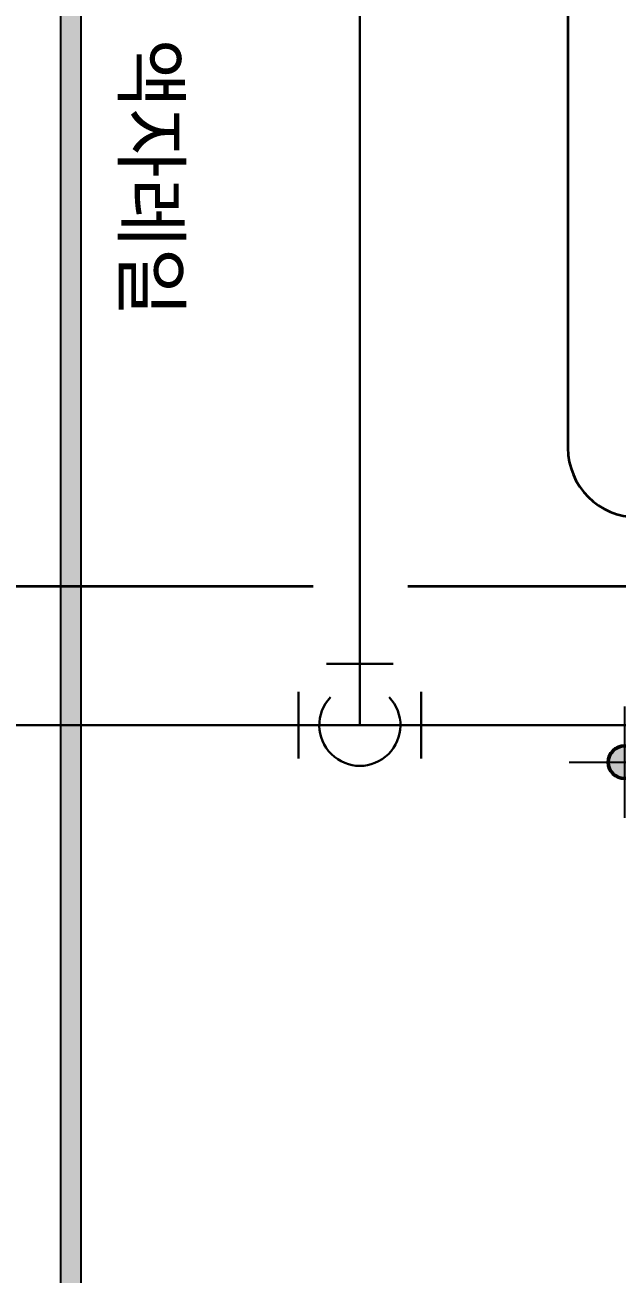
# Model space of a CAD drawing. Header units: millimetres. Extents: x 70151 to 230897, y 35202 to 113211.
# Drawn here: x 173187 to 174041, y 70748 to 72550 of the extents above; entities that cross this region are included whole.
import ezdxf

# ---------------------------------------------------------------- set-up
doc = ezdxf.new("R2010")
doc.units = ezdxf.units.MM
doc.header["$LTSCALE"] = 50
doc.linetypes.add('CEN1', pattern=[8.25, 8, -0.125, 0, -0.125])
for name, color, linetype in [('1', 10, 'CEN1'), ('2-con', 2, 'Continuous'), ('3.기호.계단선', 30, 'Continuous'), ('RC-LIGHT', 7, 'Continuous')]:
    doc.layers.add(name, color=color, linetype=linetype)
doc.layers.add('SS-ED', color=3, linetype='Continuous', lineweight=30)
doc.layers.add('SS-RLRG', color=4, linetype='Continuous', lineweight=35)
doc.styles.add('코레일둥고', font='malgun.ttf')

# ---------------------------------------------------------------- blocks, each defined once
blk = doc.blocks.new('cjvjf')
at = {"layer": '2-con'}
blk.add_lwpolyline([(147751.5, 65904.5), (147751.5, 69946.5), (148006.5, 69946.5), (148006.5, 69746.5), (147853.5, 69746.5), (147853.5, 65904.5), (147751.5, 65904.5)], dxfattribs=at)
blk = doc.blocks.new('cjscjdeh')
blk.add_blockref('cjvjf', (-2743, 3328.4))
blk = doc.blocks.new('1')
at = {"linetype": 'Continuous'}
h = blk.add_hatch(color=4, dxfattribs=at)
h.dxf.hatch_style = 1
edge = h.paths.add_edge_path()
edge.add_arc((11539653.5, -14273503.8), 37.5, 0, 360)
at = {"color": 1, "linetype": 'Continuous'}
for p, q in [((11539653.5, -14273637.1), (11539653.5, -14273370.5)), ((11539520.2, -14273503.8), (11539786.8, -14273503.8))]:
    blk.add_line(p, q, dxfattribs=at)
at = {"color": 4, "linetype": 'Continuous'}
for radius in [41.5, 37.5]:
    blk.add_circle((11539653.5, -14273503.8), radius, dxfattribs=at)
blk = doc.blocks.new('tee')
at = {"layer": 'SS-ED', "color": 1}
for p, q in [((40, 73.7), (-40, 73.7)), ((-73.7, 40), (-73.7, -40)), ((73.7, 40), (73.7, -40))]:
    blk.add_line(p, q, dxfattribs=at)
at = {"layer": 'SS-ED', "color": 2}
blk.add_arc((0, 0), 48.8, 136.3157, 43.6843, dxfattribs=at)
blk = doc.blocks.new('dpdjzjs')
at = {"layer": 'SS-ED'}
for p, q in [((173670.3, 96295.1), (173670.3, 91531.8)), ((176603, 91531.8), (172686.1, 91531.8))]:
    blk.add_line(p, q, dxfattribs=at)
at = {"layer": 'SS-RLRG', "color": 4}
blk.add_line((173970.3, 96495.1), (173970.3, 91931.8), dxfattribs=at)
at = {"layer": 'SS-RLRG'}
for p, q in [((173603.1, 91731.8), (172486.1, 91731.8)), ((174170.5, 91731.8), (173739.4, 91731.8))]:
    blk.add_line(p, q, dxfattribs=at)
at = {"layer": 'SS-RLRG', "color": 4}
blk.add_arc((174070.3, 91931.8), 100, 180, 270, dxfattribs=at)
at = {"layer": '1', "xscale": 1.200000000011642, "yscale": 1.200000000011642, "zscale": 1.200000000011642}
blk.add_blockref('tee', (173670.3, 91531.8), dxfattribs=at)

msp = doc.modelspace()

# ---------------------------------------------------------------- hatches: boundary and pattern name
at = {"layer": '3.기호.계단선'}
h = msp.add_hatch(color=10, dxfattribs=at)
h.dxf.hatch_style = 1
h.paths.add_polyline_path([(173238.4, 74011.4), (173238.4, 70401.4), (173268.4, 70401.4), (173268.4, 74011.4)])

# ---------------------------------------------------------------- linework, layer by layer
at = {"layer": '3.기호.계단선', "color": 10}
msp.add_lwpolyline([(173238.4, 74011.4), (173238.4, 70401.4), (173268.4, 70401.4), (173268.4, 74011.4), (173238.4, 74011.4)], dxfattribs=at)

# ---------------------------------------------------------------- block references
msp.add_blockref('cjscjdeh', (28127.9, 994.6))
at = {"layer": '2-con'}
msp.add_blockref('dpdjzjs', (0, -19992), dxfattribs=at)
at = {"layer": 'RC-LIGHT', "xscale": 0.6024096385271789, "yscale": 0.6024096385271789, "zscale": 0.6024096385271789}
msp.add_blockref('1', (-6777546.1, 8669982.7), dxfattribs=at)

# ---------------------------------------------------------------- texts
at = {"layer": '3.기호.계단선', "color": 10, "style": '코레일둥고'}
msp.add_text('액자레일', height=80, rotation=270, dxfattribs=at).set_placement((173329.7, 72530.2))

doc.saveas('drawing.dxf')
